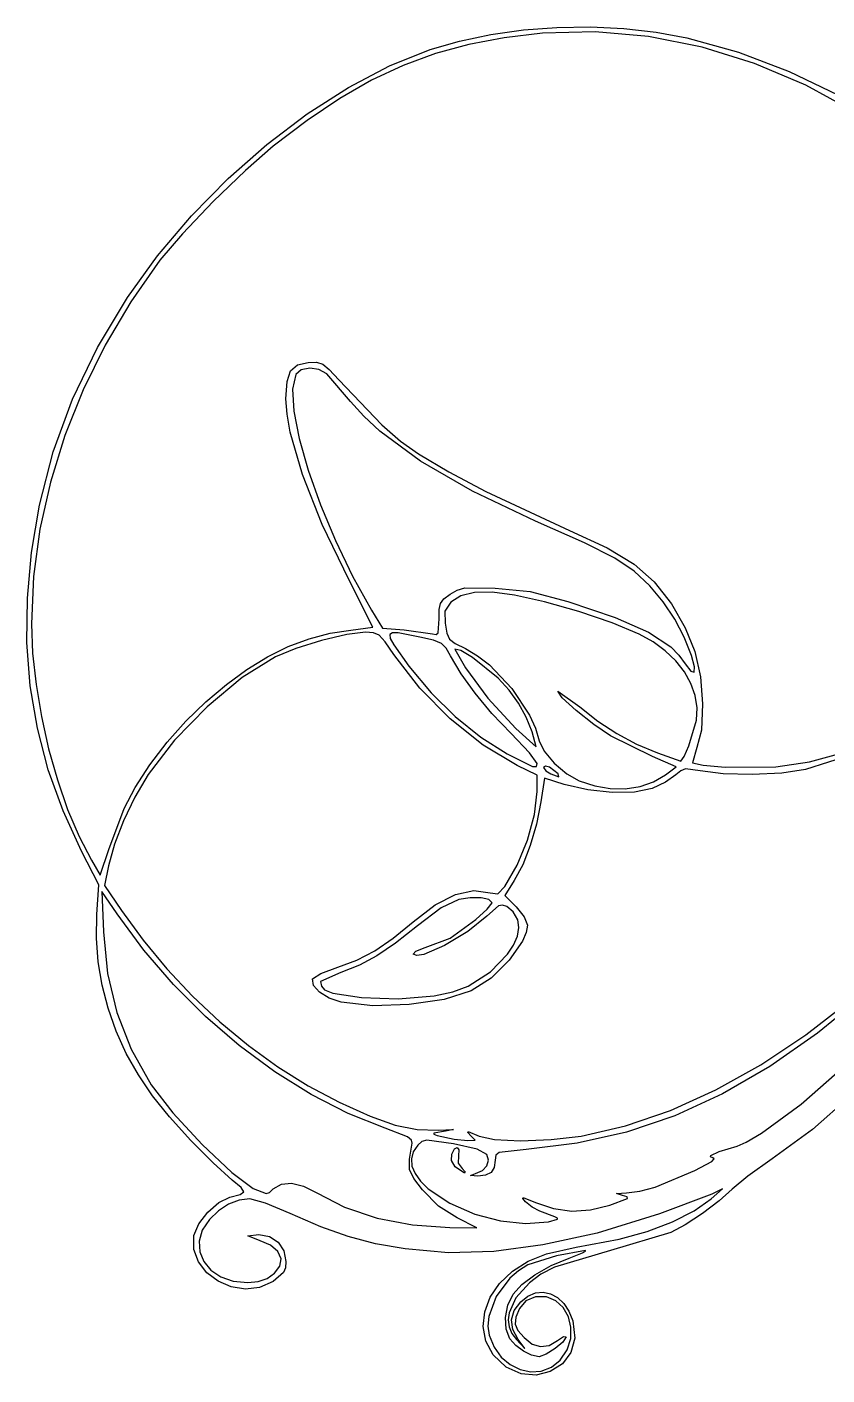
# Model space of a CAD drawing. Extents: x 2 to 270, y 0 to 119.
# Drawn here: x 1.6 to 71.7, y 0.6 to 118.8 of the extents above; entities that cross this region are included whole.
import ezdxf

# ---------------------------------------------------------------- set-up
doc = ezdxf.new("R2010")
doc.units = 0
doc.layers.add('Default', color=7, linetype='CONTINUOUS')

msp = doc.modelspace()

# ---------------------------------------------------------------- linework, layer by layer
at = {"layer": 'Default', "color": 4}
for p, q in [((42.219986, 118.145988), (45.085073, 118.5438)), ((46.747997, 118.256037), (43.407245, 117.863568)), ((45.085073, 118.5438), (48.018793, 118.765709)), ((51.363717, 118.378803), (46.747997, 118.256037)), ((48.018793, 118.765709), (50.969535, 118.809385)), ((50.969535, 118.809385), (53.885688, 118.672499)), ((56.046976, 117.960652), (51.363717, 118.378803)), ((53.885688, 118.672499), (56.715639, 118.352722)), ((56.715639, 118.352722), (59.407778, 117.847724)), ((36.902161, 116.831971), (39.475145, 117.574602)), ((40.301982, 117.281736), (37.370183, 116.48453)), ((39.475145, 117.574602), (42.219986, 118.145988)), ((43.407245, 117.863568), (40.301982, 117.281736)), ((60.729118, 117.026634), (56.046976, 117.960652)), ((59.407778, 117.847724), (63.919, 116.587555)), ((65.34149, 115.601799), (60.729118, 117.026634)), ((33.349265, 115.406425), (36.902161, 116.831971)), ((37.370183, 116.48453), (34.549821, 115.445941)), ((63.919, 116.587555), (68.361411, 114.908092)), ((29.741855, 113.511959), (33.349265, 115.406425)), ((34.549821, 115.445941), (31.77887, 114.13996)), ((69.815436, 113.711198), (65.34149, 115.601799)), ((68.361411, 114.908092), (72.632866, 112.853111)), ((26.141207, 111.198771), (29.741855, 113.511959)), ((31.77887, 114.13996), (28.995304, 112.54058)), ((74.082302, 111.379883), (69.815436, 113.711198)), ((28.995304, 112.54058), (26.137097, 110.621789)), ((22.608599, 108.517058), (26.141207, 111.198771)), ((26.137097, 110.621789), (23.142222, 108.35758)), ((19.205307, 105.517016), (22.608599, 108.517058)), ((23.142222, 108.35758), (20.717422, 106.241661)), ((15.992609, 102.248843), (19.205307, 105.517016)), ((20.717422, 106.241661), (17.888, 103.498131)), ((17.888, 103.498131), (15.205848, 100.683542)), ((13.031781, 98.762735), (15.992609, 102.248843)), ((15.205848, 100.683542), (13.222855, 98.354444)), ((10.384101, 95.108889), (13.031781, 98.762735)), ((13.222855, 98.354444), (10.668319, 94.71952)), ((7.754729, 90.726775), (10.384101, 95.108889)), ((10.668319, 94.71952), (8.42199, 90.929185)), ((5.578132, 86.195305), (7.754729, 90.726775)), ((8.42199, 90.929185), (6.493853, 87.011714)), ((24.366385, 87.721226), (24.676642, 88.680324)), ((24.676642, 88.680324), (25.274773, 89.206586)), ((25.607094, 88.75447), (25.127707, 88.354109)), ((25.274773, 89.206586), (26.229511, 89.412403)), ((26.351952, 88.899047), (25.607094, 88.75447)), ((26.229511, 89.412403), (26.957126, 89.428879)), ((27.168493, 88.784155), (26.351952, 88.899047)), ((26.957126, 89.428879), (27.496173, 89.263438)), ((27.862929, 88.406111), (27.168493, 88.784155)), ((27.496173, 89.263438), (28.070517, 88.787025)), ((28.070517, 88.787025), (28.904023, 87.870586)), ((24.275272, 86.216905), (24.366385, 87.721226)), ((25.127707, 88.354109), (24.841554, 87.063308)), ((29.936065, 85.986225), (27.862929, 88.406111)), ((28.904023, 87.870586), (32.678114, 83.925932)), ((6.493853, 87.011714), (4.893895, 82.995383)), ((24.841554, 87.063308), (24.957124, 85.147615)), ((3.877104, 81.56831), (5.578132, 86.195305)), ((24.366498, 84.871578), (24.275272, 86.216905)), ((24.957124, 85.147615), (25.43319, 82.73507)), ((31.091626, 84.682822), (29.936065, 85.986225)), ((24.641925, 83.306127), (24.366498, 84.871578)), ((32.499513, 83.375039), (31.091626, 84.682822)), ((32.678114, 83.925932), (34.318387, 82.512203)), ((4.893895, 82.995383), (3.6321, 78.908466)), ((25.719677, 79.588755), (24.641925, 83.306127)), ((25.43319, 82.73507), (26.228524, 79.95371)), ((36.064954, 80.751062), (32.499513, 83.375039)), ((2.674437, 76.899626), (3.877104, 81.56831)), ((34.318387, 82.512203), (35.876885, 81.394021)), ((35.876885, 81.394021), (38.53765, 79.808969)), ((40.617767, 78.12375), (36.064954, 80.751062)), ((27.457114, 75.212597), (25.719677, 79.588755)), ((26.228524, 79.95371), (27.301898, 76.931574)), ((38.53765, 79.808969), (41.778804, 78.083876)), ((3.6321, 78.908466), (2.718455, 74.779239)), ((46.143333, 75.502558), (40.617767, 78.12375)), ((41.778804, 78.083876), (49.112167, 74.666046)), ((1.983937, 72.758018), (2.674437, 76.899626)), ((27.301898, 76.931574), (28.612084, 73.7967)), ((2.718455, 74.779239), (2.162945, 70.635978)), ((29.802825, 70.325463), (27.457114, 75.212597)), ((50.439408, 73.592574), (46.143333, 75.502558)), ((49.112167, 74.666046), (52.429941, 73.142207)), ((28.612084, 73.7967), (30.117854, 70.677128)), ((53.105235, 72.254897), (50.439408, 73.592574)), ((1.619058, 68.746067), (1.983937, 72.758018)), ((52.429941, 73.142207), (54.793321, 71.729621)), ((54.792342, 71.119344), (53.105235, 72.254897)), ((56.15226, 69.815733), (54.792342, 71.119344)), ((54.793321, 71.729621), (56.549857, 70.178257)), ((2.162945, 70.635978), (1.975556, 66.506956)), ((31.891111, 66.203212), (29.802825, 70.325463)), ((30.117854, 70.677128), (31.77798, 67.700895)), ((57.32651, 68.416839), (56.15226, 69.815733)), ((56.549857, 70.178257), (58.047097, 68.238079)), ((1.581606, 64.848942), (1.619058, 68.746067)), ((37.826966, 68.285219), (38.121692, 68.674524)), ((38.121692, 68.674524), (38.664444, 69.085087)), ((38.664444, 69.085087), (39.281806, 69.456945)), ((39.585662, 68.952008), (38.719901, 68.378891)), ((39.281806, 69.456945), (39.944493, 69.64398)), ((40.780649, 69.24684), (39.585662, 68.952008)), ((39.944493, 69.64398), (42.615556, 69.630606)), ((42.34251, 69.267699), (40.780649, 69.24684)), ((44.308889, 69.018895), (42.34251, 69.267699)), ((42.615556, 69.630606), (45.663953, 69.313912)), ((46.935727, 68.432667), (44.308889, 69.018895)), ((45.663953, 69.313912), (48.965556, 68.452255)), ((31.77798, 67.700895), (32.732337, 66.116231)), ((37.68968, 66.922887), (37.707288, 67.755299)), ((37.707288, 67.755299), (37.826966, 68.285219)), ((38.719901, 68.378891), (38.190936, 67.60918)), ((38.190936, 67.60918), (38.218559, 66.540769)), ((49.931818, 67.571727), (46.935727, 68.432667)), ((48.965556, 68.452255), (53.109087, 67.059875)), ((52.844121, 66.578265), (49.931818, 67.571727)), ((58.343454, 66.908035), (57.32651, 68.416839)), ((58.047097, 68.238079), (59.260741, 66.154886)), ((1.975556, 66.506956), (2.078872, 63.907968)), ((29.9722, 65.94271), (31.891111, 66.203212)), ((37.61146, 65.696333), (37.68968, 66.922887)), ((38.218559, 66.540769), (38.378371, 65.669177)), ((55.219594, 65.594473), (52.844121, 66.578265)), ((53.109087, 67.059875), (56.033855, 65.776659)), ((59.1801, 65.327634), (58.343454, 66.908035)), ((24.478629, 64.492538), (26.304297, 65.183777)), ((27.402764, 65.033842), (25.14874, 64.340803)), ((26.304297, 65.183777), (28.135965, 65.667431)), ((29.604173, 65.552602), (27.402764, 65.033842)), ((28.135965, 65.667431), (29.9722, 65.94271)), ((31.238238, 65.757061), (29.604173, 65.552602)), ((31.932631, 65.719036), (31.238238, 65.757061)), ((32.437008, 65.492697), (31.932631, 65.719036)), ((32.964468, 64.91121), (32.437008, 65.492697)), ((32.732337, 66.116231), (34.640057, 65.955158)), ((33.605312, 65.708067), (33.377414, 65.551515)), ((33.377414, 65.551515), (33.418613, 65.209327)), ((33.418613, 65.209327), (33.718633, 64.654052)), ((34.112581, 65.706433), (33.605312, 65.708067)), ((36.00634, 65.338407), (34.112581, 65.706433)), ((34.640057, 65.955158), (37.125235, 65.616952)), ((37.20089, 65.050704), (36.00634, 65.338407)), ((37.125235, 65.616952), (37.439561, 65.560011)), ((37.899188, 64.771534), (37.20089, 65.050704)), ((37.439561, 65.560011), (37.61146, 65.696333)), ((38.378371, 65.669177), (38.614659, 65.151071)), ((38.614659, 65.151071), (39.099898, 64.771983)), ((56.437894, 64.91795), (55.219594, 65.594473)), ((56.033855, 65.776659), (57.99975, 64.464697)), ((59.813461, 63.71395), (59.1801, 65.327634)), ((59.260741, 66.154886), (60.103324, 64.058157)), ((1.873387, 61.051815), (1.581606, 64.848942)), ((2.078872, 63.907968), (2.376651, 61.167463)), ((22.660393, 63.594506), (24.478629, 64.492538)), ((25.14874, 64.340803), (23.356828, 63.613507)), ((33.728112, 63.807735), (32.964468, 64.91121)), ((33.718633, 64.654052), (35.054032, 62.794444)), ((36.011183, 60.842354), (33.728112, 63.807735)), ((38.325335, 64.364046), (37.899188, 64.771534)), ((38.703431, 63.691392), (38.325335, 64.364046)), ((39.59639, 64.144127), (39.065519, 64.27737)), ((39.065519, 64.27737), (40.016704, 62.637082)), ((39.099898, 64.771983), (40.006564, 64.317443)), ((40.622417, 63.533461), (39.59639, 64.144127)), ((40.006564, 64.317443), (41.06029, 63.702771)), ((57.514766, 64.125343), (56.437894, 64.91795)), ((58.436717, 63.236848), (57.514766, 64.125343)), ((57.99975, 64.464697), (58.704338, 63.754839)), ((60.103324, 64.058157), (60.602125, 61.860563)), ((23.356828, 63.613507), (20.435564, 61.776012)), ((20.851022, 62.49047), (22.660393, 63.594506)), ((35.054032, 62.794444), (36.995886, 60.446211)), ((39.627243, 62.103431), (38.703431, 63.691392)), ((40.016704, 62.637082), (41.967745, 59.972222)), ((42.879775, 61.733613), (40.622417, 63.533461)), ((41.06029, 63.702771), (42.111887, 62.888742)), ((42.111887, 62.888742), (44.071441, 60.834778)), ((59.190256, 62.272664), (58.436717, 63.236848)), ((58.704338, 63.754839), (59.266667, 62.986079)), ((59.266667, 62.986079), (59.762624, 62.331929)), ((60.063207, 62.732054), (59.813461, 63.71395)), ((59.813461, 63.71395), (59.813461, 63.71395)), ((60.037199, 62.259317), (60.063207, 62.732054)), ((20.435564, 61.776012), (17.368744, 59.224221)), ((19.051949, 61.181222), (20.851022, 62.49047)), ((40.845249, 60.403506), (39.627243, 62.103431)), ((43.830453, 60.673401), (42.879775, 61.733613)), ((59.761892, 61.252987), (59.190256, 62.272664)), ((59.762624, 62.331929), (60.037199, 62.259317)), ((60.602125, 61.860563), (60.784421, 59.474775)), ((2.496208, 57.339854), (1.873387, 61.051815)), ((2.376651, 61.167463), (2.850638, 58.357499)), ((17.264605, 59.667551), (19.051949, 61.181222)), ((38.660119, 58.154001), (36.011183, 60.842354)), ((36.995886, 60.446211), (39.105853, 58.357988)), ((42.317285, 58.643276), (40.845249, 60.403506)), ((44.641627, 59.537942), (43.830453, 60.673401)), ((44.071441, 60.834778), (45.61072, 58.499884)), ((48.477797, 60.017005), (48.087562, 60.599413)), ((48.087562, 60.599413), (50.009575, 59.207987)), ((60.138133, 60.198016), (59.761892, 61.252987)), ((17.368744, 59.224221), (14.507972, 56.283907)), ((15.490424, 57.95025), (17.264605, 59.667551)), ((41.967745, 59.972222), (44.417883, 57.329664)), ((45.315684, 58.323459), (44.641627, 59.537942)), ((49.693882, 58.902061), (48.477797, 60.017005)), ((50.009575, 59.207987), (51.615138, 57.950414)), ((60.305488, 59.127948), (60.138133, 60.198016)), ((60.250465, 58.06298), (60.305488, 59.127948)), ((60.784421, 59.474775), (60.698337, 57.161659)), ((2.850638, 58.357499), (3.482577, 55.55013)), ((13.860587, 56.122853), (15.490424, 57.95025)), ((41.541169, 55.863106), (38.660119, 58.154001)), ((39.105853, 58.357988), (41.342591, 56.566674)), ((44.003191, 56.874399), (42.317285, 58.643276)), ((45.855012, 57.026172), (45.315684, 58.323459)), ((45.61072, 58.499884), (46.136974, 57.334692)), ((51.259408, 57.658521), (49.693882, 58.902061)), ((51.615138, 57.950414), (53.259641, 56.875938)), ((59.586346, 55.808878), (60.250465, 58.06298)), ((3.451875, 53.698229), (2.496208, 57.339854)), ((45.614326, 55.178945), (44.003191, 56.874399)), ((44.417883, 57.329664), (46.196292, 55.697772)), ((46.196292, 55.697772), (45.855012, 57.026172)), ((45.855012, 57.026172), (45.855012, 57.026172)), ((46.136974, 57.334692), (46.45522, 56.228392)), ((52.697964, 56.690325), (51.259408, 57.658521)), ((53.259641, 56.875938), (54.984972, 55.959817)), ((60.698337, 57.161659), (60.280841, 55.664066)), ((3.482577, 55.55013), (4.254213, 52.817413)), ((14.507972, 56.283907), (12.204856, 53.280846)), ((12.352253, 54.145987), (13.860587, 56.122853)), ((41.342591, 56.566674), (43.664759, 55.109169)), ((44.520584, 54.090099), (41.541169, 55.863106)), ((46.45522, 56.228392), (46.898623, 55.335957)), ((56.386555, 54.864847), (52.697964, 56.690325)), ((54.984972, 55.959817), (56.833019, 55.177306)), ((59.169281, 54.859069), (59.586346, 55.808878)), ((60.280841, 55.664066), (59.884344, 54.32158)), ((43.664759, 55.109169), (45.876179, 53.997049)), ((46.284444, 54.263843), (45.614326, 55.178945)), ((46.898623, 55.335957), (47.788189, 54.294722)), ((58.459838, 53.963556), (56.386555, 54.864847)), ((56.833019, 55.177306), (58.865646, 54.468889)), ((58.865646, 54.468889), (59.169281, 54.859069)), ((67.183573, 53.949157), (70.161756, 54.385003)), ((73.834796, 55.017342), (69.805344, 53.737434)), ((70.161756, 54.385003), (73.05346, 55.201062)), ((4.742194, 50.11211), (3.451875, 53.698229)), ((12.204856, 53.280846), (11.031609, 51.296376)), ((11.062711, 52.157534), (12.352253, 54.145987)), ((46.284473, 53.218848), (44.520584, 54.090099)), ((45.876179, 53.997049), (46.21321, 53.987928)), ((46.21321, 53.987928), (46.284444, 54.263843)), ((46.281114, 51.797754), (46.284473, 53.218848)), ((46.284444, 54.263843), (46.284444, 54.263843)), ((47.00624, 54.028416), (46.848889, 53.90528)), ((46.848889, 53.90528), (47.03542, 53.617549)), ((47.374404, 53.928664), (47.00624, 54.028416)), ((47.03542, 53.617549), (47.483889, 53.348794)), ((48.119826, 53.338482), (47.374404, 53.928664)), ((47.483889, 53.348794), (48.190633, 53.095616)), ((47.788189, 54.294722), (48.885798, 53.343443)), ((48.190633, 53.095616), (48.119826, 53.338493)), ((48.119826, 53.338493), (48.119826, 53.338482)), ((48.885798, 53.343443), (49.953333, 52.720881)), ((56.479787, 52.651001), (57.517038, 53.244448)), ((57.517038, 53.244448), (58.459838, 53.963556)), ((58.446921, 53.246875), (57.534884, 52.62011)), ((58.884845, 53.613927), (58.446921, 53.246875)), ((59.276147, 53.777782), (58.884845, 53.613927)), ((60.563588, 53.604964), (59.276147, 53.777782)), ((59.884344, 54.32158), (60.826565, 54.096344)), ((62.578764, 53.342359), (60.563588, 53.604964)), ((60.826565, 54.096344), (62.756287, 53.938832)), ((65.131138, 53.28178), (62.578764, 53.342359)), ((62.756287, 53.938832), (67.183573, 53.949157)), ((67.710175, 53.415911), (65.131138, 53.28178)), ((69.805344, 53.737434), (67.710175, 53.415911)), ((4.254213, 52.817413), (5.147291, 50.231404)), ((10.089247, 50.295375), (11.062711, 52.157534)), ((46.93666, 52.971274), (46.614955, 50.901998)), ((48.656672, 52.424719), (46.93666, 52.971274)), ((50.712658, 51.936644), (48.656672, 52.424719)), ((49.953333, 52.720881), (51.331339, 52.284177)), ((51.331339, 52.284177), (52.681728, 52.05762)), ((52.681728, 52.05762), (54.007061, 52.040976)), ((54.007061, 52.040976), (55.309897, 52.234013)), ((56.370669, 52.067429), (54.822876, 51.74627)), ((55.309897, 52.234013), (56.479787, 52.651001)), ((55.309897, 52.234013), (55.309897, 52.234013)), ((57.534884, 52.62011), (56.370669, 52.067429)), ((11.031609, 51.296376), (10.029753, 49.22978)), ((46.052262, 49.791383), (46.281114, 51.797754)), ((46.614955, 50.901998), (46.220701, 48.920512)), ((52.852466, 51.706585), (50.712658, 51.936644)), ((54.822876, 51.74627), (52.852466, 51.706585)), ((6.368973, 46.566667), (4.742194, 50.11211)), ((5.147291, 50.231404), (6.143555, 47.864158)), ((8.744353, 46.720825), (10.089247, 50.295375)), ((10.089247, 50.295375), (10.089247, 50.295375)), ((45.439971, 47.538209), (46.052262, 49.791383)), ((10.029753, 49.22978), (9.246041, 47.18861)), ((46.220701, 48.920512), (45.68181, 47.053984)), ((6.143555, 47.864158), (7.224751, 45.787731)), ((44.543012, 45.33019), (45.439971, 47.538209)), ((7.876315, 43.603333), (6.368973, 46.566667)), ((7.99342, 44.476094), (8.744353, 46.720825)), ((9.246041, 47.18861), (8.72722, 45.280416)), ((45.68181, 47.053984), (45.025769, 45.383767)), ((7.224751, 45.787731), (7.99342, 44.476094)), ((8.72722, 45.280416), (8.376198, 43.570835)), ((43.460156, 43.459287), (44.543012, 45.33019)), ((45.025769, 45.383767), (44.280063, 43.991217)), ((44.280063, 43.991217), (43.448464, 42.685772)), ((7.707258, 41.006285), (7.876315, 43.603333)), ((9.474094, 41.063333), (8.134504, 43.038889)), ((8.134504, 43.038889), (8.275412, 39.511111)), ((8.376198, 43.570835), (9.855731, 41.378265)), ((37.344742, 41.852525), (39.120716, 42.775824)), ((39.120716, 42.775824), (40.730694, 43.129499)), ((40.730694, 43.129499), (42.162659, 42.909019)), ((42.162659, 42.909019), (42.852953, 42.829488)), ((42.852953, 42.829488), (43.460156, 43.459287)), ((43.448464, 42.685772), (44.443131, 41.691106)), ((9.855731, 41.378265), (11.756748, 38.756894)), ((35.414785, 40.364133), (37.344742, 41.852525)), ((37.884584, 41.606468), (35.787965, 40.030219)), ((39.425245, 42.317803), (37.884584, 41.606468)), ((40.425395, 42.476194), (39.425245, 42.317803)), ((41.36441, 42.473776), (40.425395, 42.476194)), ((40.910598, 40.572874), (41.91451, 41.491276)), ((42.060865, 42.327088), (41.36441, 42.473776)), ((42.894219, 41.763039), (41.874996, 40.876801)), ((41.91451, 41.491276), (42.333333, 42.052672)), ((42.333333, 42.052672), (42.060865, 42.327088)), ((43.243428, 41.828306), (42.894219, 41.763039)), ((43.624836, 41.70774), (43.243428, 41.828306)), ((44.175723, 41.245318), (43.624836, 41.70774)), ((44.443131, 41.691106), (45.145614, 40.811224)), ((7.669484, 38.939241), (7.707258, 41.006285)), ((11.817062, 37.888119), (9.474094, 41.063333)), ((33.677396, 38.931063), (35.414785, 40.364133)), ((38.662858, 38.947155), (40.910598, 40.572874)), ((41.874996, 40.876801), (40.205412, 39.51759)), ((44.579069, 40.553234), (44.175723, 41.245318)), ((44.677587, 39.877618), (44.579069, 40.553234)), ((45.145614, 40.811224), (45.437798, 40.092528)), ((8.275412, 39.511111), (8.639745, 35.841808)), ((35.787965, 40.030219), (33.862419, 38.489337)), ((40.205412, 39.51759), (38.163609, 38.29368)), ((44.215727, 38.334679), (44.549183, 39.128319)), ((44.549183, 39.128319), (44.677587, 39.877618)), ((45.319958, 39.429291), (44.989726, 38.667215)), ((45.437798, 40.092528), (45.319958, 39.429291)), ((7.822782, 36.874163), (7.669484, 38.939241)), ((11.756748, 38.756894), (13.844341, 36.240945)), ((14.411053, 34.884429), (11.817062, 37.888119)), ((30.48105, 37.009244), (32.067381, 37.833548)), ((32.067381, 37.833548), (33.677396, 38.931063)), ((33.862419, 38.489337), (32.245334, 37.380321)), ((35.662864, 37.809604), (36.467119, 38.116279)), ((38.163609, 38.29368), (36.364572, 37.52424)), ((36.467119, 38.116279), (38.662858, 38.947155)), ((43.699083, 37.526039), (44.215727, 38.334679)), ((44.989726, 38.667215), (43.831821, 37.010288)), ((8.163909, 34.821637), (7.822782, 36.874163)), ((28.814714, 36.39581), (30.48105, 37.009244)), ((32.245334, 37.380321), (30.719795, 36.570743)), ((35.423286, 37.528441), (35.662864, 37.809604)), ((35.748274, 37.409687), (35.423286, 37.528441)), ((36.364572, 37.52424), (35.748274, 37.409687)), ((42.203707, 35.981129), (43.699083, 37.526039)), ((43.831821, 37.010288), (42.243545, 35.449223)), ((8.639745, 35.841808), (9.442958, 32.433935)), ((13.844341, 36.240945), (16.09422, 33.851839)), ((26.612348, 35.370364), (27.323169, 35.838045)), ((29.068889, 35.928176), (27.305, 35.152065)), ((27.323169, 35.838045), (28.814714, 36.39581)), ((30.719795, 36.570743), (29.068889, 35.928176)), ((40.237994, 34.728325), (42.203707, 35.981129)), ((42.243545, 35.449223), (40.504361, 34.311497)), ((8.689623, 32.792247), (8.163909, 34.821637)), ((17.215157, 32.084959), (14.411053, 34.884429)), ((26.684275, 34.806249), (26.612348, 35.370364)), ((27.209511, 34.207509), (26.684275, 34.806249)), ((27.305, 35.152065), (27.375556, 34.73522)), ((27.375556, 34.73522), (27.64437, 34.405181)), ((27.64437, 34.405181), (28.385398, 34.122042)), ((40.504361, 34.311497), (38.132773, 33.569956)), ((38.886786, 34.252089), (40.237994, 34.728325)), ((16.09422, 33.851839), (18.482096, 31.610996)), ((28.062303, 33.677177), (27.209511, 34.207509)), ((29.116895, 33.318292), (28.062303, 33.677177)), ((28.385398, 34.122042), (30.891617, 33.730341)), ((31.880339, 33.024624), (29.116895, 33.318292)), ((30.891617, 33.730341), (34.10925, 33.627887)), ((35.071865, 33.124755), (31.880339, 33.024624)), ((34.10925, 33.627887), (37.253333, 33.882446)), ((38.132773, 33.569956), (35.071865, 33.124755)), ((37.253333, 33.882446), (38.886786, 34.252089)), ((37.253333, 33.882446), (37.253333, 33.882446)), ((69.830442, 30.467142), (73.704446, 33.472945)), ((75.018839, 34.032785), (70.836219, 30.600658)), ((9.396682, 30.796581), (8.689623, 32.792247)), ((9.442958, 32.433935), (10.708758, 29.211523)), ((20.188464, 29.52241), (17.215157, 32.084959)), ((10.281844, 28.845224), (9.396682, 30.796581)), ((18.482096, 31.610996), (20.983681, 29.539836)), ((65.897116, 27.849205), (69.830442, 30.467142)), ((70.836219, 30.600658), (66.684938, 27.691119)), ((11.341867, 26.948761), (10.281844, 28.845224)), ((10.708758, 29.211523), (12.46085, 26.098607)), ((23.290062, 27.229479), (20.188464, 29.52241)), ((20.983681, 29.539836), (23.574687, 27.659778)), ((26.479041, 25.238864), (23.290062, 27.229479)), ((23.574687, 27.659778), (26.230825, 25.992243)), ((61.932339, 25.636182), (65.897116, 27.849205)), ((66.684938, 27.691119), (62.534379, 25.288312)), ((12.573509, 25.117778), (11.341867, 26.948761)), ((12.46085, 26.098607), (14.360983, 23.646511)), ((69.423746, 24.393985), (72.571795, 27.160103)), ((14.065869, 23.268257), (12.573509, 25.117778)), ((26.230825, 25.992243), (28.927806, 24.55865)), ((29.714492, 23.583264), (26.479041, 25.238864)), ((57.963985, 23.845122), (61.932339, 25.636182)), ((62.534379, 25.288312), (58.353928, 23.376382)), ((73.701676, 25.09799), (70.405133, 22.176371)), ((14.360983, 23.646511), (16.946169, 20.844391)), ((28.927806, 24.55865), (31.639971, 23.337539)), ((54.019925, 22.493073), (57.963985, 23.845122)), ((65.927444, 21.849806), (69.423746, 24.393985)), ((15.94476, 21.195365), (14.065869, 23.268257)), ((32.955504, 22.295378), (29.714492, 23.583264)), ((31.639971, 23.337539), (33.856421, 22.563268)), ((33.856421, 22.563268), (35.781695, 22.178603)), ((50.128032, 21.597084), (54.019925, 22.493073)), ((58.353928, 23.376382), (54.11297, 21.939472)), ((34.909661, 21.528055), (32.955504, 22.295378)), ((35.26355, 21.245185), (34.909661, 21.528055)), ((35.781695, 22.178603), (37.620329, 22.126313)), ((38.241139, 22.039024), (37.234229, 21.848717)), ((37.234229, 21.848717), (37.236994, 21.762412)), ((37.236994, 21.762412), (37.535584, 21.659604)), ((37.535584, 21.659604), (39.010992, 21.319819)), ((37.620329, 22.126313), (38.940113, 22.168879)), ((38.940113, 22.168879), (38.241139, 22.039024)), ((39.010992, 21.319819), (40.216695, 21.208373)), ((40.19864, 21.894563), (40.250744, 21.991037)), ((40.515503, 21.598975), (40.19864, 21.894563)), ((40.250744, 21.991037), (41.204444, 21.59)), ((40.515532, 21.598969), (40.515503, 21.598975)), ((40.862557, 21.247683), (40.515532, 21.598969)), ((41.204444, 21.59), (42.551581, 21.281494)), ((42.551581, 21.281494), (44.81938, 21.180103)), ((44.81938, 21.180103), (47.510608, 21.285431)), ((47.510608, 21.285431), (50.128032, 21.597084)), ((54.11297, 21.939472), (49.780889, 20.961727)), ((64.610674, 21.04802), (65.927444, 21.849806)), ((70.405133, 22.176371), (66.886667, 19.612898)), ((17.886772, 19.240058), (15.94476, 21.195365)), ((16.946169, 20.844391), (19.523988, 18.396354)), ((35.090427, 19.572351), (35.322809, 20.961423)), ((35.427542, 20.22433), (35.262642, 19.610591)), ((35.322809, 20.961423), (35.26355, 21.245185)), ((35.818547, 20.794015), (35.427542, 20.22433)), ((36.174148, 21.117388), (35.818547, 20.794015)), ((36.630035, 21.238452), (36.174148, 21.117388)), ((38.964376, 20.917789), (36.630035, 21.238452)), ((38.799135, 20.017554), (39.038079, 20.482959)), ((41.022771, 20.452248), (38.964376, 20.917789)), ((39.038079, 20.482959), (39.27926, 20.59668)), ((39.27926, 20.59668), (39.427516, 20.383116)), ((39.427516, 20.383116), (39.387687, 19.866664)), ((40.216695, 21.208373), (40.862557, 21.247683)), ((41.879385, 19.967222), (41.022771, 20.452248)), ((42.959648, 20.165882), (42.659855, 19.9224)), ((45.32707, 20.42729), (42.959648, 20.165882)), ((49.780889, 20.961727), (45.32707, 20.42729)), ((61.490965, 19.883098), (62.244994, 20.233592)), ((62.244994, 20.233592), (63.812389, 20.711304)), ((63.812389, 20.711304), (64.610674, 21.04802)), ((19.568493, 17.743294), (17.886772, 19.240058)), ((35.113814, 18.658272), (35.090427, 19.572351)), ((35.262642, 19.610591), (35.316955, 18.965257)), ((35.316955, 18.965257), (35.583593, 18.300785)), ((38.790183, 19.443419), (38.799135, 20.017554)), ((39.10608, 18.888665), (38.790183, 19.443419)), ((39.387687, 19.866664), (39.361613, 19.211633)), ((39.361613, 19.211633), (39.709869, 18.746749)), ((41.499405, 18.588133), (41.887672, 18.996591)), ((42.025827, 19.475668), (41.879385, 19.967222)), ((41.887672, 18.996591), (42.025827, 19.475668)), ((42.615556, 19.488122), (42.52306, 18.847359)), ((42.659855, 19.9224), (42.615556, 19.488122)), ((60.113333, 18.567332), (61.598829, 19.372643)), ((61.474928, 19.778228), (61.490965, 19.883098)), ((61.68055, 19.702402), (61.474928, 19.778228)), ((61.598829, 19.372643), (61.807368, 19.591321)), ((61.807368, 19.591321), (61.68055, 19.702402)), ((66.886667, 19.612898), (64.744424, 18.091797)), ((19.523988, 18.396354), (21.402021, 17.006508)), ((20.345795, 17.088573), (19.568493, 17.743294)), ((35.470274, 17.873423), (35.113814, 18.658272)), ((36.237116, 16.87204), (35.470274, 17.873423)), ((35.583593, 18.300785), (36.055664, 17.629632)), ((39.907631, 18.353419), (39.10608, 18.888665)), ((39.10608, 18.888665), (39.10608, 18.888665)), ((39.709869, 18.746749), (39.977015, 18.472663)), ((39.977015, 18.472663), (39.907631, 18.353419)), ((40.454631, 18.143495), (40.895513, 18.308439)), ((41.077444, 18.090354), (40.454631, 18.143495)), ((40.895513, 18.308439), (41.499405, 18.588133)), ((41.761276, 18.155084), (41.077444, 18.090354)), ((42.240724, 18.405216), (41.761276, 18.155084)), ((42.52306, 18.847359), (42.240724, 18.405216)), ((56.62157, 17.108538), (60.113333, 18.567332)), ((64.744424, 18.091797), (63.358889, 16.931897)), ((20.255691, 16.462115), (20.58103, 16.704402)), ((20.58103, 16.704402), (20.345795, 17.088573)), ((21.402021, 17.006508), (22.53612, 16.563831)), ((22.53612, 16.563831), (22.834993, 16.658161)), ((22.834993, 16.658161), (23.16591, 16.95702)), ((23.16591, 16.95702), (23.87256, 17.387303)), ((23.87256, 17.387303), (24.762758, 17.471353)), ((24.762758, 17.471353), (25.804936, 17.212034)), ((25.804936, 17.212034), (26.967524, 16.61221)), ((26.967524, 16.61221), (29.413489, 15.355741)), ((36.055664, 17.629632), (36.726279, 16.964258)), ((37.634341, 15.456878), (36.237116, 16.87204)), ((36.726279, 16.964258), (38.635579, 15.700671)), ((53.235418, 16.559611), (54.106247, 16.617721)), ((53.763333, 16.393036), (53.235418, 16.559611)), ((54.106247, 16.617721), (55.273518, 16.752409)), ((55.273518, 16.752409), (56.62157, 17.108538)), ((61.524444, 16.100278), (62.512222, 16.965521)), ((62.512222, 16.965521), (61.58773, 16.515086)), ((63.358889, 16.931897), (62.23788, 15.909629)), ((17.419124, 14.933938), (18.383968, 15.77574)), ((19.24779, 15.614889), (18.367081, 15.049041)), ((18.383968, 15.77574), (19.351271, 16.233044)), ((20.17468, 15.96607), (19.24779, 15.614889)), ((19.351271, 16.233044), (20.255691, 16.462115)), ((21.116377, 16.086667), (20.17468, 15.96607)), ((22.490951, 15.713138), (21.116377, 16.086667)), ((24.652003, 14.815081), (22.490951, 15.713138)), ((39.269856, 14.417415), (37.634341, 15.456878)), ((38.635579, 15.700671), (40.825205, 14.755684)), ((45.027383, 16.123336), (45.046569, 16.21266)), ((45.268078, 15.836034), (45.027383, 16.123336)), ((45.046569, 16.21266), (46.132888, 15.779987)), ((45.838057, 15.368803), (45.268078, 15.836034)), ((46.516513, 15.01002), (45.838057, 15.368803)), ((46.132888, 15.779987), (47.726042, 15.23702)), ((50.972631, 15.119776), (52.666773, 15.54403)), ((52.666773, 15.54403), (54.197578, 16.132793)), ((54.184072, 16.27145), (53.763333, 16.393036)), ((54.197578, 16.132793), (54.184072, 16.27145)), ((61.58773, 16.515086), (57.010868, 14.769694)), ((60.043343, 15.046303), (61.524444, 16.100278)), ((62.23788, 15.909629), (60.774554, 14.797815)), ((16.636009, 13.900009), (17.419124, 14.933938)), ((17.563924, 14.284441), (16.942868, 13.344204)), ((18.367081, 15.049041), (17.563924, 14.284441)), ((27.330182, 13.64325), (24.652003, 14.815081)), ((29.413489, 15.355741), (32.254536, 14.40925)), ((32.254536, 14.40925), (35.369938, 13.804185)), ((41.012375, 13.546678), (39.269856, 14.417427)), ((39.269856, 14.417427), (39.269856, 14.417415)), ((40.825205, 14.755684), (43.081985, 14.154881)), ((47.836667, 14.517584), (46.516513, 15.01002)), ((47.272222, 14.08406), (48.073309, 14.304428)), ((47.726042, 15.23702), (49.332505, 15.017194)), ((48.072763, 14.402736), (47.836667, 14.517584)), ((48.073309, 14.304428), (48.072763, 14.402736)), ((49.332505, 15.017194), (50.972631, 15.119776)), ((57.010868, 14.769694), (51.542865, 13.095605)), ((58.134348, 14.071752), (60.043343, 15.046303)), ((60.774554, 14.797815), (59.2634, 13.80484)), ((16.213888, 12.866325), (16.636009, 13.900009)), ((16.942868, 13.344204), (16.67291, 12.387441)), ((29.736252, 12.783705), (27.330182, 13.64325)), ((35.369938, 13.804185), (38.638965, 13.571993)), ((38.638965, 13.571993), (41.012375, 13.546678)), ((43.081985, 14.154881), (45.274723, 13.922821)), ((45.274723, 13.922821), (47.272222, 14.08406)), ((51.542865, 13.095605), (46.792506, 12.058094)), ((47.272222, 14.08406), (47.272222, 14.08406)), ((57.998908, 13.13909), (52.715956, 11.564397)), ((53.481111, 12.558389), (55.909568, 13.225992)), ((55.909568, 13.225992), (58.134348, 14.071752)), ((59.2634, 13.80484), (57.998908, 13.13909)), ((16.211009, 11.659774), (16.213888, 12.866325)), ((16.67291, 12.387441), (16.72742, 11.457885)), ((20.935175, 12.840808), (21.885051, 12.982222)), ((22.014088, 12.417575), (20.935175, 12.840808)), ((21.885051, 12.982222), (22.829468, 12.800238)), ((22.928489, 12.031156), (22.014088, 12.417575)), ((22.829468, 12.800238), (23.586166, 12.298426)), ((23.557123, 11.481255), (22.928489, 12.031156)), ((23.586166, 12.298426), (24.088821, 11.542998)), ((32.11553, 12.16043), (29.736252, 12.783705)), ((34.713333, 11.697408), (32.11553, 12.16043)), ((46.792506, 12.058094), (42.488133, 11.486203)), ((47.116749, 11.28461), (49.701537, 11.85589)), ((49.701537, 11.85589), (53.481111, 12.558389)), ((16.616452, 10.562358), (16.211009, 11.659774)), ((16.72742, 11.457885), (17.079765, 10.59927)), ((23.841852, 10.84347), (23.557123, 11.481255)), ((23.724541, 10.193398), (23.841852, 10.84347)), ((24.088821, 11.542998), (24.271111, 10.600165)), ((38.503742, 11.369464), (34.713333, 11.697408)), ((42.488133, 11.486203), (38.503742, 11.369464)), ((47.96821, 11.099919), (45.475265, 10.320497)), ((45.494791, 10.632634), (47.116749, 11.28461)), ((47.499402, 10.238113), (49.07659, 10.901011)), ((52.715956, 11.564397), (47.802193, 10.102496)), ((50.517778, 11.560257), (47.96821, 11.099919)), ((49.07659, 10.901011), (50.269054, 11.366169)), ((50.269054, 11.366169), (50.535028, 11.507913)), ((50.535028, 11.507913), (50.517778, 11.560257)), ((17.350249, 9.620311), (16.616452, 10.562358)), ((17.079765, 10.59927), (17.703314, 9.855329)), ((18.332433, 8.879867), (17.350249, 9.620311)), ((17.703314, 9.855329), (18.571433, 9.269796)), ((22.632239, 9.119706), (23.261043, 9.572326)), ((24.068149, 9.648975), (23.145654, 8.858772)), ((23.261043, 9.572326), (23.724541, 10.193398)), ((24.230171, 10.058955), (24.068149, 9.648975)), ((24.271111, 10.600165), (24.230171, 10.058955)), ((42.998481, 8.672313), (44.112647, 9.744116)), ((44.63674, 9.791458), (43.881679, 9.129765)), ((44.112647, 9.744116), (45.494791, 10.632634)), ((45.475265, 10.320497), (44.63674, 9.791458)), ((46.595925, 9.500425), (45.614503, 8.742299)), ((46.083915, 9.441222), (47.499402, 10.238113)), ((47.802193, 10.102496), (46.595925, 9.500425)), ((19.483033, 8.387257), (18.332433, 8.879867)), ((18.571433, 9.269796), (19.657491, 8.886405)), ((20.722082, 8.188716), (19.483033, 8.387257)), ((19.657491, 8.886405), (20.934856, 8.748889)), ((21.969612, 8.330477), (20.722082, 8.188716)), ((20.934856, 8.748889), (21.852165, 8.842804)), ((21.852165, 8.842804), (22.632239, 9.119706)), ((23.145654, 8.858772), (21.969612, 8.330477)), ((42.180457, 7.470483), (42.998481, 8.672313)), ((43.881679, 9.129765), (42.691267, 7.534431)), ((44.170185, 7.725179), (44.938164, 8.580268)), ((45.614503, 8.742299), (44.415392, 7.418691)), ((44.938164, 8.580268), (46.083915, 9.441222)), ((41.686741, 6.191884), (42.180457, 7.470483)), ((42.691267, 7.534431), (42.042656, 5.786515)), ((43.725485, 6.763691), (44.170185, 7.725179)), ((44.415392, 7.418691), (43.818042, 6.110512)), ((45.288499, 7.164538), (44.732925, 6.492469)), ((44.851625, 7.077264), (45.479088, 7.56846)), ((46.145281, 7.497874), (45.288499, 7.164538)), ((45.479088, 7.56846), (46.138661, 7.84136)), ((46.138661, 7.84136), (46.806092, 7.90491)), ((47.105804, 7.49888), (46.145281, 7.497874)), ((46.806092, 7.90491), (47.457128, 7.768051)), ((47.923546, 7.164103), (47.105804, 7.49888)), ((47.457128, 7.768051), (48.067518, 7.439729)), ((48.571433, 6.562536), (47.923546, 7.164103)), ((48.067518, 7.439729), (48.61301, 6.928886)), ((41.545495, 4.889772), (41.686741, 6.191884)), ((43.52446, 5.696359), (43.725485, 6.763691)), ((43.818042, 6.110512), (43.748853, 5.478985)), ((44.045689, 5.48899), (44.276734, 6.304835)), ((44.276734, 6.304835), (44.851625, 7.077264)), ((44.732925, 6.492469), (44.409037, 5.72984)), ((49.022389, 5.763173), (48.571433, 6.562536)), ((48.61301, 6.928886), (49.06935, 6.244467)), ((49.06935, 6.244467), (49.412288, 5.395414)), ((41.784886, 3.617405), (41.545495, 4.889772)), ((42.042656, 5.786515), (41.964848, 4.934094)), ((41.964848, 4.934094), (42.074476, 4.138035)), ((43.57755, 4.670866), (43.52446, 5.696359)), ((43.748853, 5.478985), (43.834694, 4.871447)), ((43.834694, 4.871447), (44.077094, 4.294609)), ((44.159379, 4.642342), (44.045689, 5.48899)), ((44.409037, 5.72984), (44.356309, 5.122518)), ((44.356309, 5.122518), (44.592119, 4.559405)), ((49.24934, 4.835008), (49.022389, 5.763173)), ((49.225213, 3.847036), (49.24934, 4.835008)), ((49.412288, 5.395414), (49.592305, 3.896061)), ((42.433076, 2.42804), (41.784886, 3.617405)), ((42.074476, 4.138035), (42.505655, 3.084137)), ((43.895193, 3.834898), (43.57755, 4.670866)), ((44.409232, 3.245632), (43.895193, 3.834898)), ((44.077094, 4.294609), (44.477584, 3.755181)), ((44.618696, 3.777505), (44.159379, 4.642342)), ((44.477584, 3.755181), (45.210724, 2.963333)), ((44.592119, 4.559405), (45.133847, 3.929403)), ((45.210724, 2.963333), (44.618696, 3.777505)), ((45.133847, 3.929403), (45.860227, 3.367091)), ((47.32258, 3.247983), (48.080828, 3.689373)), ((48.080828, 3.689373), (48.606007, 4.017777)), ((48.824444, 3.985957), (48.534337, 3.540746)), ((48.606007, 4.017777), (48.824444, 3.985957)), ((48.922933, 2.86825), (49.225213, 3.847036)), ((49.592305, 3.896061), (49.249234, 2.624559)), ((43.579504, 1.339579), (42.433076, 2.42804)), ((42.505655, 3.084137), (43.135202, 2.219523)), ((45.079962, 2.741591), (44.409232, 3.245632)), ((45.798374, 2.389923), (45.079962, 2.741591)), ((46.455457, 2.257778), (45.798374, 2.389923)), ((45.860227, 3.367091), (46.586092, 3.140253)), ((47.065752, 2.469412), (46.455457, 2.257778)), ((46.586092, 3.140253), (47.32258, 3.247983)), ((47.853409, 2.96615), (47.065752, 2.469412)), ((48.534337, 3.540746), (47.853409, 2.96615)), ((48.315426, 1.967645), (48.922933, 2.86825)), ((49.249234, 2.624559), (48.494272, 1.628188)), ((43.135202, 2.219523), (43.913783, 1.561352)), ((44.870037, 0.762642), (43.579504, 1.339579)), ((43.913783, 1.561352), (44.792061, 1.126781)), ((46.650365, 0.997069), (47.531719, 1.336242)), ((48.494272, 1.628188), (47.43862, 0.954225)), ((47.531719, 1.336242), (48.315426, 1.967645)), ((48.315426, 1.967645), (48.315426, 1.967645)), ((44.792061, 1.126781), (45.720701, 0.932968)), ((46.193475, 0.64995), (44.870037, 0.762642)), ((45.720701, 0.932968), (46.650365, 0.997069)), ((47.43862, 0.954225), (46.193475, 0.64995))]:
    msp.add_line(p, q, dxfattribs=at)

doc.saveas('drawing.dxf')
